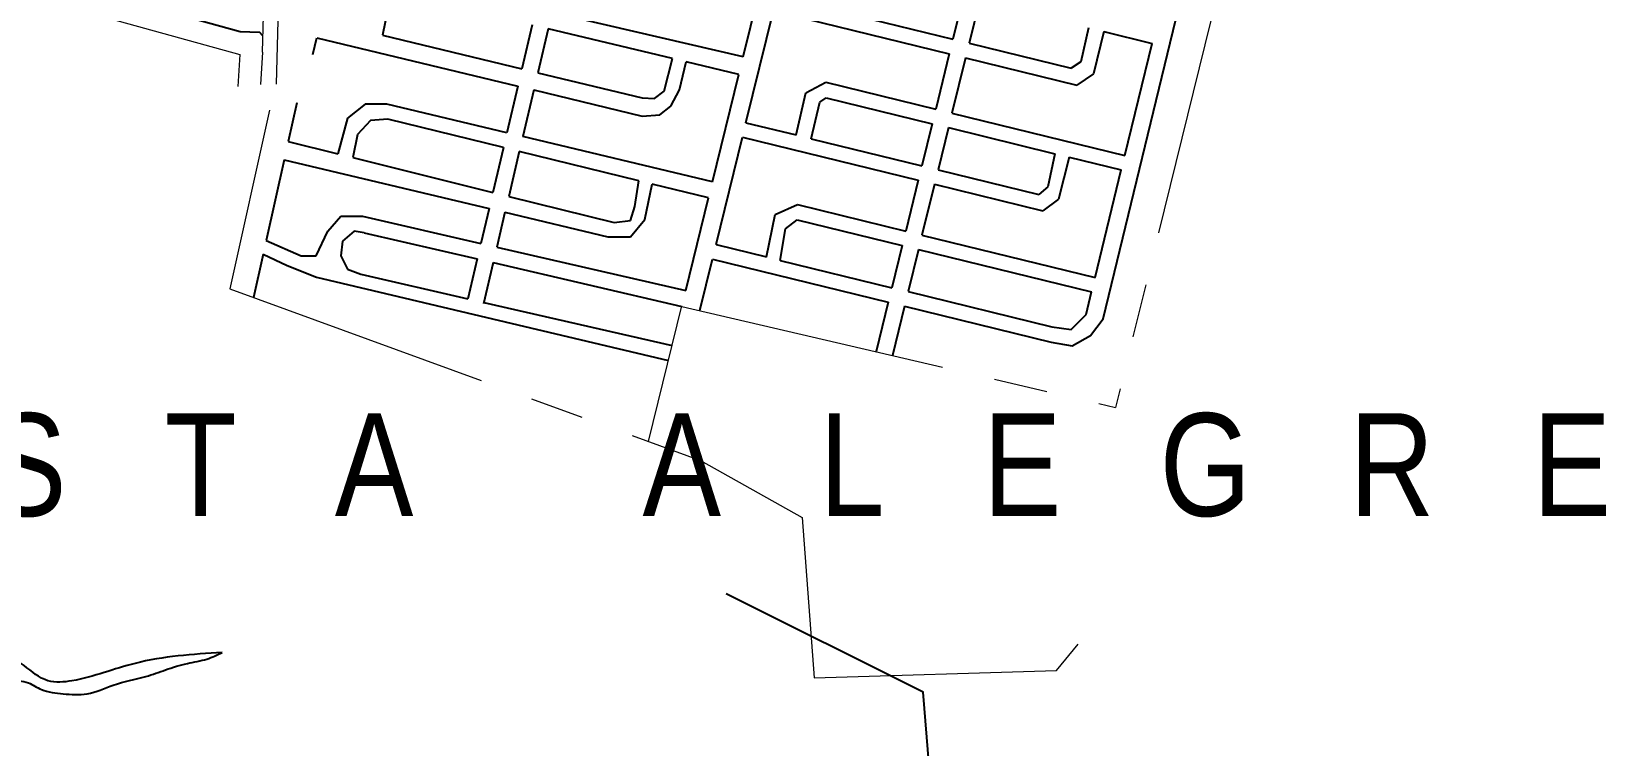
# Model space of a CAD drawing. Header units: inches. Extents: x -1369 to 1198, y -366 to 1398.
# Drawn here: x -489.01 to -452.2, y 960.32 to 976.98 of the extents above; entities that cross this region are included whole.
import ezdxf
from ezdxf.enums import TextEntityAlignment as Align

# ---------------------------------------------------------------- set-up
doc = ezdxf.new("R2010")
doc.units = ezdxf.units.IN
doc.header["$MEASUREMENT"] = 0
doc.linetypes.add('CENTER', pattern=[2, 1.25, -0.25, 0.25, -0.25])
for name, color, linetype, lineweight in [('ADJ_LOTS', 7, 'Continuous', 13), ('BDRY', 7, 'Continuous', 13), ('SUBDIVIDION', 8, 'Continuous', 25), ('VICINITY', 8, 'Continuous', 20)]:
    doc.layers.add(name, color=color, linetype=linetype, lineweight=lineweight)
for name, color, linetype in [('BLOCKS', 5, 'Continuous'), ('CREEK_RIVER', 7, 'Continuous'), ('Layer1', 7, 'Continuous'), ('LOT_NO', 8, 'Continuous'), ('SUBLOTS', 1, 'Continuous')]:
    doc.layers.add(name, color=color, linetype=linetype)
doc.styles.add('LOT_NO', font='ARIALN.TTF', dxfattribs={"width": 1.5, "height": 1})

msp = doc.modelspace()

# ---------------------------------------------------------------- linework, layer by layer
at = {"layer": 'ADJ_LOTS', "color": 8}
for p, q in [((-483.2447, 977.5335), (-483.2955, 975.7579)), ((-484.1446, 976.4498), (-484.1903, 975.7001)), ((-483.6132, 976.4989), (-483.6589, 975.7493))]:
    msp.add_line(p, q, dxfattribs=at)
at = {"layer": 'BDRY', "color": 8}
for p, q in [((-483.6132, 976.4989), (-483.5806, 977.6392)), ((-487.7808, 977.4527), (-484.1446, 976.4498))]:
    msp.add_line(p, q, dxfattribs=at)
at = {"layer": 'BLOCKS', "color": 8}
for p, q in [((-486.3394, 977.5875), (-484.1384, 976.9803)), ((-484.1384, 976.9803), (-483.6851, 976.9674)), ((-483.6023, 976.8798), (-483.6851, 976.9674))]:
    msp.add_line(p, q, dxfattribs=at)
at = {"layer": 'CREEK_RIVER', "color": 8}
for points, knots in [([(-461.3149, 996.7072), (-461.2037, 996.7027), (-460.8858, 996.6671), (-460.3466, 996.4619), (-459.623, 996.3475), (-458.9484, 996.0984), (-458.2676, 995.9697), (-457.6469, 995.9059), (-456.8265, 995.9803), (-455.9447, 995.5618), (-454.9415, 995.5796), (-454.1163, 995.3726), (-453.3839, 995.2749), (-452.5689, 994.9218), (-451.6536, 994.8527), (-450.5136, 994.6192), (-449.4866, 994.4816), (-448.5048, 994.4156), (-447.8282, 994.2335), (-447.2734, 994.5657), (-446.9683, 994.96), (-446.4428, 995.0828), (-446.0995, 994.6991), (-445.9869, 994.1726), (-446.094, 993.5457), (-446.1614, 992.9331), (-446.5066, 992.2974), (-446.186, 991.4022), (-446.7518, 990.6178), (-447.0537, 989.8608), (-447.1761, 989.2695), (-447.2698, 988.6439), (-447.1317, 987.9836), (-446.7286, 987.3955), (-446.1404, 986.9477), (-445.7641, 986.3696), (-445.1021, 986.0964), (-444.4441, 985.6561), (-443.9871, 984.9342), (-443.4104, 984.4669), (-443.1377, 983.8529), (-442.5515, 983.5971), (-442.1226, 983.2672), (-441.7774, 982.9723), (-441.4314, 982.5783), (-441.0734, 981.7778), (-440.9272, 980.8156), (-440.2998, 980.0703), (-440.1746, 979.3786), (-440.1111, 978.6933), (-439.634, 978.3264), (-439.2495, 978.0374), (-438.8388, 977.7396), (-438.2761, 977.3421), (-437.5871, 977.2297), (-436.8481, 977.1151), (-436.319, 976.6805), (-435.7284, 976.2915), (-435.2057, 975.897), (-434.6282, 975.4229), (-433.8511, 974.8894), (-432.5851, 974.6964), (-431.3323, 975.2202), (-430.1188, 975.1124), (-429.2253, 975.1079), (-428.5311, 975.1654), (-427.9926, 975.1267), (-427.4994, 975.0019), (-427.0507, 975.0204), (-426.5214, 975.1064), (-426.0145, 975.3447), (-425.5803, 975.8928), (-424.9307, 976.6647), (-424.1045, 977.3107), (-423.4891, 978.067), (-422.6053, 978.4576), (-421.6769, 978.4156), (-420.7982, 978.3278), (-420.1708, 978.0765), (-419.5372, 977.7263), (-418.8112, 977.7429), (-418.1825, 977.3808), (-417.5752, 977.0692), (-416.86, 976.9108), (-416.3167, 976.5087), (-415.6815, 976.3582), (-415.0914, 975.9397), (-414.5026, 975.6946), (-412.8553, 975.056), (-411.1664, 973.935), (-409.7267, 972.4033), (-408.8761, 972.0213), (-408.2823, 971.7531), (-407.6816, 971.056), (-406.84, 970.4292), (-406.0549, 970.7151), (-405.561, 970.4339), (-405.0224, 969.8341), (-404.0087, 969.3979), (-403.2824, 968.5395), (-402.1445, 968.079), (-401.3022, 967.4923), (-400.4856, 967.0345), (-399.5078, 966.9434), (-398.5765, 967.4706), (-397.5489, 967.5046), (-397.0833, 967.5561), (-396.8934, 967.5771)], [0.25927311, 0.25927311, 0.25927311, 0.25927311, 0.26038022, 0.26245863, 0.26499796, 0.26767779, 0.26961881, 0.27191077, 0.27390933, 0.27774082, 0.28128256, 0.28380223, 0.28622851, 0.28863594, 0.29259425, 0.29530107, 0.30029445, 0.3028798, 0.30526662, 0.30688423, 0.30897948, 0.31023122, 0.31164553, 0.31351401, 0.31552013, 0.31794475, 0.3196593, 0.32247072, 0.32647998, 0.32852867, 0.33067427, 0.33249114, 0.33482258, 0.33722331, 0.33944428, 0.34220311, 0.34382072, 0.34648651, 0.34999468, 0.35221555, 0.35379864, 0.35646443, 0.35823422, 0.35924556, 0.36099964, 0.36342453, 0.36791864, 0.37047976, 0.37283247, 0.37488545, 0.37703808, 0.37846524, 0.37975935, 0.38210937, 0.38524837, 0.38661094, 0.38951574, 0.39183855, 0.39374142, 0.39604456, 0.39933195, 0.40304022, 0.40828473, 0.41247218, 0.41504174, 0.4172327, 0.41942984, 0.42040034, 0.42230373, 0.42385293, 0.42576789, 0.42771982, 0.43075354, 0.43586791, 0.43815508, 0.44036836, 0.44522059, 0.44723941, 0.44916626, 0.4519406, 0.45435005, 0.45613787, 0.45907543, 0.46118193, 0.46335383, 0.4657041, 0.46758078, 0.47051833, 0.47205567, 0.48525551, 0.49038422, 0.49272472, 0.49455504, 0.49677601, 0.50205352, 0.50321128, 0.50466069, 0.50729211, 0.51135686, 0.51534026, 0.51823426, 0.52343979, 0.52565306, 0.52747125, 0.53298832, 0.53576294, 0.5376758, 0.5376758, 0.5376758, 0.5376758]), ([(-484.5544, 962.4881), (-485.2446, 962.4443), (-486.4498, 962.368), (-487.7153, 961.8462), (-488.6831, 961.7536), (-489.1635, 962.2019), (-489.7596, 962.5409), (-490.3656, 962.617), (-490.9068, 962.7282), (-491.2014, 962.4498), (-491.4443, 962.262), (-491.6794, 962.0491), (-491.7962, 961.8332), (-492.1005, 961.6298), (-492.4548, 961.744), (-492.9788, 961.7015), (-493.3996, 961.9652), (-493.9609, 962.1289), (-494.3121, 962.3473), (-494.6623, 962.4872), (-494.935, 962.8043), (-495.5114, 962.8078), (-495.8772, 963.1985), (-496.387, 963.2778), (-496.7915, 963.2342), (-497.2965, 963.2762), (-497.6716, 963.0983), (-498.1946, 962.9808), (-498.6188, 962.777), (-499.5138, 962.491), (-500.4117, 962.2477), (-501.3799, 962.0638), (-501.8446, 961.8931), (-502.2325, 961.7674), (-502.6428, 961.6251), (-503.1013, 961.7264), (-503.3762, 961.4509), (-503.6687, 961.2902), (-504.086, 961.1188), (-504.3408, 960.8833), (-504.4764, 960.7398)], [0, 0, 0, 0, 0.006833418, 0.011932814, 0.013797514, 0.016007311, 0.018131024, 0.020558078, 0.022253262, 0.02310064, 0.024424232, 0.025382837, 0.026230047, 0.02684112, 0.028875334, 0.029553408, 0.032073274, 0.033521513, 0.035416513, 0.036174516, 0.037259667, 0.039403767, 0.041380299, 0.042244657, 0.044448393, 0.045465497, 0.047235219, 0.048469263, 0.050830163, 0.051902209, 0.057864062, 0.060125636, 0.061733712, 0.062805759, 0.064203585, 0.066075963, 0.066923341, 0.067911606, 0.069427612, 0.071377081, 0.071377081, 0.071377081, 0.071377081])]:
    msp.add_open_spline(points, degree=3, knots=knots, dxfattribs=at)
msp.add_spline([(-503.9303, 960.5569), (-502.9132, 961.2176), (-502.3538, 961.3192), (-501.7435, 961.4717), (-501.4892, 961.5733), (-501.1841, 961.6241), (-500.6755, 961.6749), (-500.3704, 961.929), (-500.2178, 961.9799), (-499.9636, 962.0307), (-499.3533, 962.1323), (-498.9973, 962.1831), (-498.6922, 962.3356), (-498.387, 962.4372), (-498.1328, 962.5897), (-497.8276, 962.5897), (-497.4717, 962.6913), (-497.2174, 962.793), (-496.8614, 962.9454), (-496.6071, 962.9454), (-496.2003, 962.8438), (-495.7426, 962.6405), (-495.4374, 962.5389), (-495.1323, 962.3864), (-494.6746, 962.1831), (-494.4203, 962.0307), (-494.0643, 961.8782), (-493.8101, 961.7766), (-493.3524, 961.6241), (-493.1489, 961.5225), (-492.793, 961.4208), (-492.437, 961.3192), (-492.081, 961.3192), (-491.6741, 961.37), (-491.3181, 961.7258), (-491.1147, 961.9799), (-490.8096, 962.0815), (-490.4536, 962.0815), (-490.1993, 962.1323), (-489.945, 961.9799), (-489.0805, 961.7766), (-488.7754, 961.6241), (-488.2668, 961.5225), (-487.7074, 961.5225), (-487.0971, 961.7258), (-486.3343, 961.929), (-485.8766, 962.0815), (-485.3681, 962.234), (-484.9104, 962.3356), (-484.5544, 962.4881)], degree=3, dxfattribs=at)
at = {"layer": 'Layer1', "color": 8, "linetype": 'Continuous', "ltscale": 0.1}
for p, q in [((-472.387, 976.3904), (-471.781, 978.8536)), ((-463.982, 970.2796), (-461.9714, 978.5355)), ((-467.2488, 977.7835), (-467.4901, 976.8019)), ((-466.8693, 977.6907), (-467.1107, 976.7091)), ((-480.6848, 977.5048), (-480.807, 976.8943)), ((-472.387, 976.3904), (-476.8528, 977.4257)), ((-472.3213, 974.8546), (-471.679, 977.4657)), ((-471.679, 977.4657), (-467.5738, 976.4617)), ((-470.0446, 977.4266), (-467.4901, 976.8019)), ((-482.3425, 976.8391), (-477.6502, 975.7097)), ((-480.807, 976.8943), (-477.5555, 976.1117)), ((-477.3144, 977.1359), (-477.5555, 976.1117)), ((-476.9421, 977.0466), (-477.1833, 976.0221)), ((-474.0414, 976.3505), (-476.9421, 977.0466)), ((-464.3208, 977.0674), (-464.5051, 976.2741)), ((-463.9676, 976.981), (-464.2047, 975.9984)), ((-463.9676, 976.981), (-462.8386, 976.7049)), ((-467.5738, 976.4617), (-467.8909, 975.1723)), ((-467.1107, 976.7091), (-464.7307, 976.127)), ((-463.4749, 974.0923), (-462.8386, 976.7049)), ((-474.2302, 975.594), (-474.0414, 976.3505)), ((-473.8744, 975.6193), (-473.7175, 976.2728)), ((-472.4885, 975.9779), (-473.7175, 976.2728)), ((-467.1943, 976.3689), (-467.5114, 975.0795)), ((-467.1943, 976.3689), (-464.5927, 975.7327)), ((-464.5051, 976.2741), (-464.7307, 976.127)), ((-477.6502, 975.7097), (-477.9064, 974.6217)), ((-477.1833, 976.0221), (-474.7435, 975.4349)), ((-473.1035, 973.478), (-472.4885, 975.9779)), ((-470.9221, 975.553), (-470.4576, 975.8)), ((-470.4576, 975.8), (-467.8909, 975.1723)), ((-464.2047, 975.9984), (-464.5927, 975.7327)), ((-477.278, 975.6201), (-477.5339, 974.533)), ((-477.278, 975.6201), (-474.7435, 975.0101)), ((-474.7435, 975.4349), (-474.4589, 975.4162)), ((-474.4589, 975.4162), (-474.2302, 975.594)), ((-474.0777, 975.2385), (-473.8744, 975.6193)), ((-471.1533, 974.5689), (-470.9221, 975.553)), ((-470.5935, 975.3328), (-470.4456, 975.4365)), ((-470.4456, 975.4365), (-467.9746, 974.8321)), ((-481.2182, 975.2892), (-481.6248, 974.9592)), ((-480.71, 975.2892), (-481.2182, 975.2892)), ((-477.9064, 974.6217), (-480.71, 975.2892)), ((-474.7435, 975.0101), (-474.3318, 975.0353)), ((-474.3318, 975.0353), (-474.0777, 975.2385)), ((-470.7977, 974.482), (-470.5935, 975.3328)), ((-467.5114, 975.0795), (-463.4749, 974.0923)), ((-481.6248, 974.9592), (-481.8562, 974.1293)), ((-481.0912, 974.9084), (-481.3961, 974.5783)), ((-480.6846, 974.9338), (-481.0912, 974.9084)), ((-477.9883, 974.2739), (-480.6846, 974.9338)), ((-472.3213, 974.8546), (-471.1533, 974.5689)), ((-467.9746, 974.8321), (-468.216, 973.8506)), ((-467.5951, 974.7393), (-467.8365, 973.7578)), ((-467.5951, 974.7393), (-465.1086, 974.1313)), ((-483.011, 974.4169), (-481.8562, 974.1293)), ((-481.3961, 974.5783), (-481.4996, 974.0405)), ((-477.9883, 974.2739), (-478.2346, 973.2275)), ((-473.1035, 973.478), (-477.5339, 974.533)), ((-473.0216, 972.0077), (-472.405, 974.5144)), ((-472.405, 974.5144), (-468.2996, 973.5104)), ((-470.7977, 974.482), (-468.216, 973.8506)), ((-483.1057, 973.9907), (-478.3232, 972.8516)), ((-481.4996, 974.0405), (-478.2346, 973.2275)), ((-477.6164, 974.1829), (-477.8631, 973.135)), ((-474.8203, 973.4986), (-477.6164, 974.1829)), ((-465.1086, 974.1313), (-465.2745, 973.3607)), ((-464.7735, 974.0493), (-465.0254, 973.0703)), ((-464.7735, 974.0493), (-463.5578, 973.752)), ((-468.2996, 973.5104), (-468.591, 972.3254)), ((-467.8365, 973.7578), (-465.4831, 973.1822)), ((-464.1686, 971.2439), (-463.5578, 973.752)), ((-477.8631, 973.135), (-475.3991, 972.5215)), ((-474.9163, 972.9024), (-474.8203, 973.4986)), ((-474.6876, 972.5977), (-474.5088, 973.4224)), ((-473.1962, 973.1012), (-474.5088, 973.4224)), ((-467.9202, 973.4176), (-468.2116, 972.2326)), ((-467.9202, 973.4176), (-465.3858, 972.7978)), ((-465.2745, 973.3607), (-465.4831, 973.1822)), ((-478.3232, 972.8516), (-478.5149, 972.0374)), ((-475.0179, 972.5723), (-474.9163, 972.9024)), ((-473.728, 970.9392), (-473.1962, 973.1012)), ((-471.6436, 972.7113), (-471.1161, 972.943)), ((-471.1161, 972.943), (-468.591, 972.3254)), ((-465.0254, 973.0703), (-465.3858, 972.7978)), ((-482.091, 972.3241), (-481.7817, 972.6717)), ((-481.7817, 972.6717), (-481.2793, 972.6717)), ((-481.2793, 972.6717), (-478.5149, 972.0374)), ((-477.9507, 972.7629), (-478.1417, 971.9518)), ((-477.9507, 972.7629), (-475.5516, 972.1914)), ((-475.3991, 972.5215), (-475.0179, 972.5723)), ((-475.0179, 972.1914), (-474.6876, 972.5977)), ((-471.8457, 971.7202), (-471.6436, 972.7113)), ((-471.401, 972.3754), (-471.1245, 972.5844)), ((-471.1245, 972.5844), (-468.6747, 971.9853)), ((-483.5252, 972.1014), (-482.7094, 971.7447)), ((-482.3615, 971.7447), (-482.091, 972.3241)), ((-481.7431, 972.0923), (-481.7817, 971.7447)), ((-481.4725, 972.3241), (-481.7431, 972.0923)), ((-481.2406, 972.2854), (-481.4725, 972.3241)), ((-481.2406, 972.2854), (-478.5992, 971.6794)), ((-475.5516, 972.1914), (-475.0179, 972.1914)), ((-471.5235, 971.6413), (-471.401, 972.3754)), ((-468.2116, 972.2326), (-464.1686, 971.2439)), ((-483.5959, 971.783), (-483.0395, 971.5214)), ((-482.7094, 971.7447), (-482.3615, 971.7447)), ((-481.7817, 971.7447), (-481.6271, 971.4358)), ((-478.5992, 971.6794), (-478.8188, 970.7465)), ((-478.1417, 971.9518), (-473.728, 970.9392)), ((-473.4001, 970.4693), (-473.1053, 971.6676)), ((-473.1053, 971.6676), (-468.9997, 970.6635)), ((-473.0216, 972.0077), (-471.8457, 971.7202)), ((-468.6747, 971.9853), (-468.9161, 971.0037)), ((-468.2952, 971.8925), (-468.5366, 970.9109)), ((-468.2952, 971.8925), (-464.2515, 970.9035)), ((-483.0395, 971.5214), (-482.3542, 971.2474)), ((-481.6271, 971.4358), (-481.3179, 971.3199)), ((-481.3179, 971.3199), (-478.8188, 970.7465)), ((-478.226, 971.5938), (-478.4543, 970.6242)), ((-478.226, 971.5938), (-473.8196, 970.567)), ((-471.5235, 971.6413), (-468.9161, 971.0037)), ((-482.3542, 971.2474), (-474.1306, 969.3026)), ((-478.4457, 970.6609), (-474.0449, 969.6513)), ((-468.9997, 970.6635), (-469.2834, 969.51)), ((-468.6203, 970.5707), (-468.903, 969.4214)), ((-468.6203, 970.5707), (-465.1976, 969.7337)), ((-468.5366, 970.9109), (-465.1771, 970.0893)), ((-464.3802, 970.375), (-464.2515, 970.9035)), ((-464.7269, 970.03), (-464.3802, 970.375)), ((-464.2779, 969.8873), (-463.982, 970.2796)), ((-465.1771, 970.0893), (-464.7269, 970.03)), ((-464.7065, 969.6425), (-464.2779, 969.8873)), ((-465.1976, 969.7337), (-464.7065, 969.6425))]:
    msp.add_line(p, q, dxfattribs=at)
at = {"layer": 'SUBDIVIDION', "color": 8, "linetype": 'Continuous', "ltscale": 0.1}
for p, q in [((-482.4358, 976.445), (-482.3425, 976.8391)), ((-482.8108, 975.3185), (-483.011, 974.4169)), ((-483.1057, 973.9907), (-483.5252, 972.1014)), ((-483.5959, 971.783), (-483.8202, 970.7727))]:
    msp.add_line(p, q, dxfattribs=at)
at = {"layer": 'SUBLOTS', "color": 8}
msp.add_lwpolyline([(-434.0881, 975.087), (-448.4512, 952.1111), (-461.0284, 958.5183), (-461.8504, 957.779), (-467.8513, 957.4504), (-468.1801, 961.5576), (-472.7835, 963.8576)], dxfattribs=at)
at = {"layer": 'VICINITY', "color": 8, "linetype": 'CENTER', "ltscale": 5}
for p, q in [((-461.195, 978.3495), (-463.6882, 968.2062)), ((-483.4505, 975.1489), (-484.3772, 970.9757)), ((-484.3772, 970.9757), (-473.3804, 966.9676)), ((-474.5961, 967.4107), (-473.8159, 970.582)), ((-473.8196, 970.567), (-463.6882, 968.2062)), ((-473.3804, 966.9676), (-471.0063, 965.6419)), ((-471.0063, 965.6419), (-470.727, 961.8973)), ((-465.0709, 962.0675), (-464.5614, 962.6784)), ((-470.727, 961.8973), (-465.0709, 962.0675))]:
    msp.add_line(p, q, dxfattribs=at)

# ---------------------------------------------------------------- texts
at = {"layer": 'LOT_NO', "color": 8, "style": 'LOT_NO'}
msp.add_text('V   I   S   T   A       A   L   E   G   R   E', height=2.4, dxfattribs=at).set_placement((-474.6631, 964.9528), align=Align.BOTTOM_CENTER)

doc.saveas('drawing.dxf')
